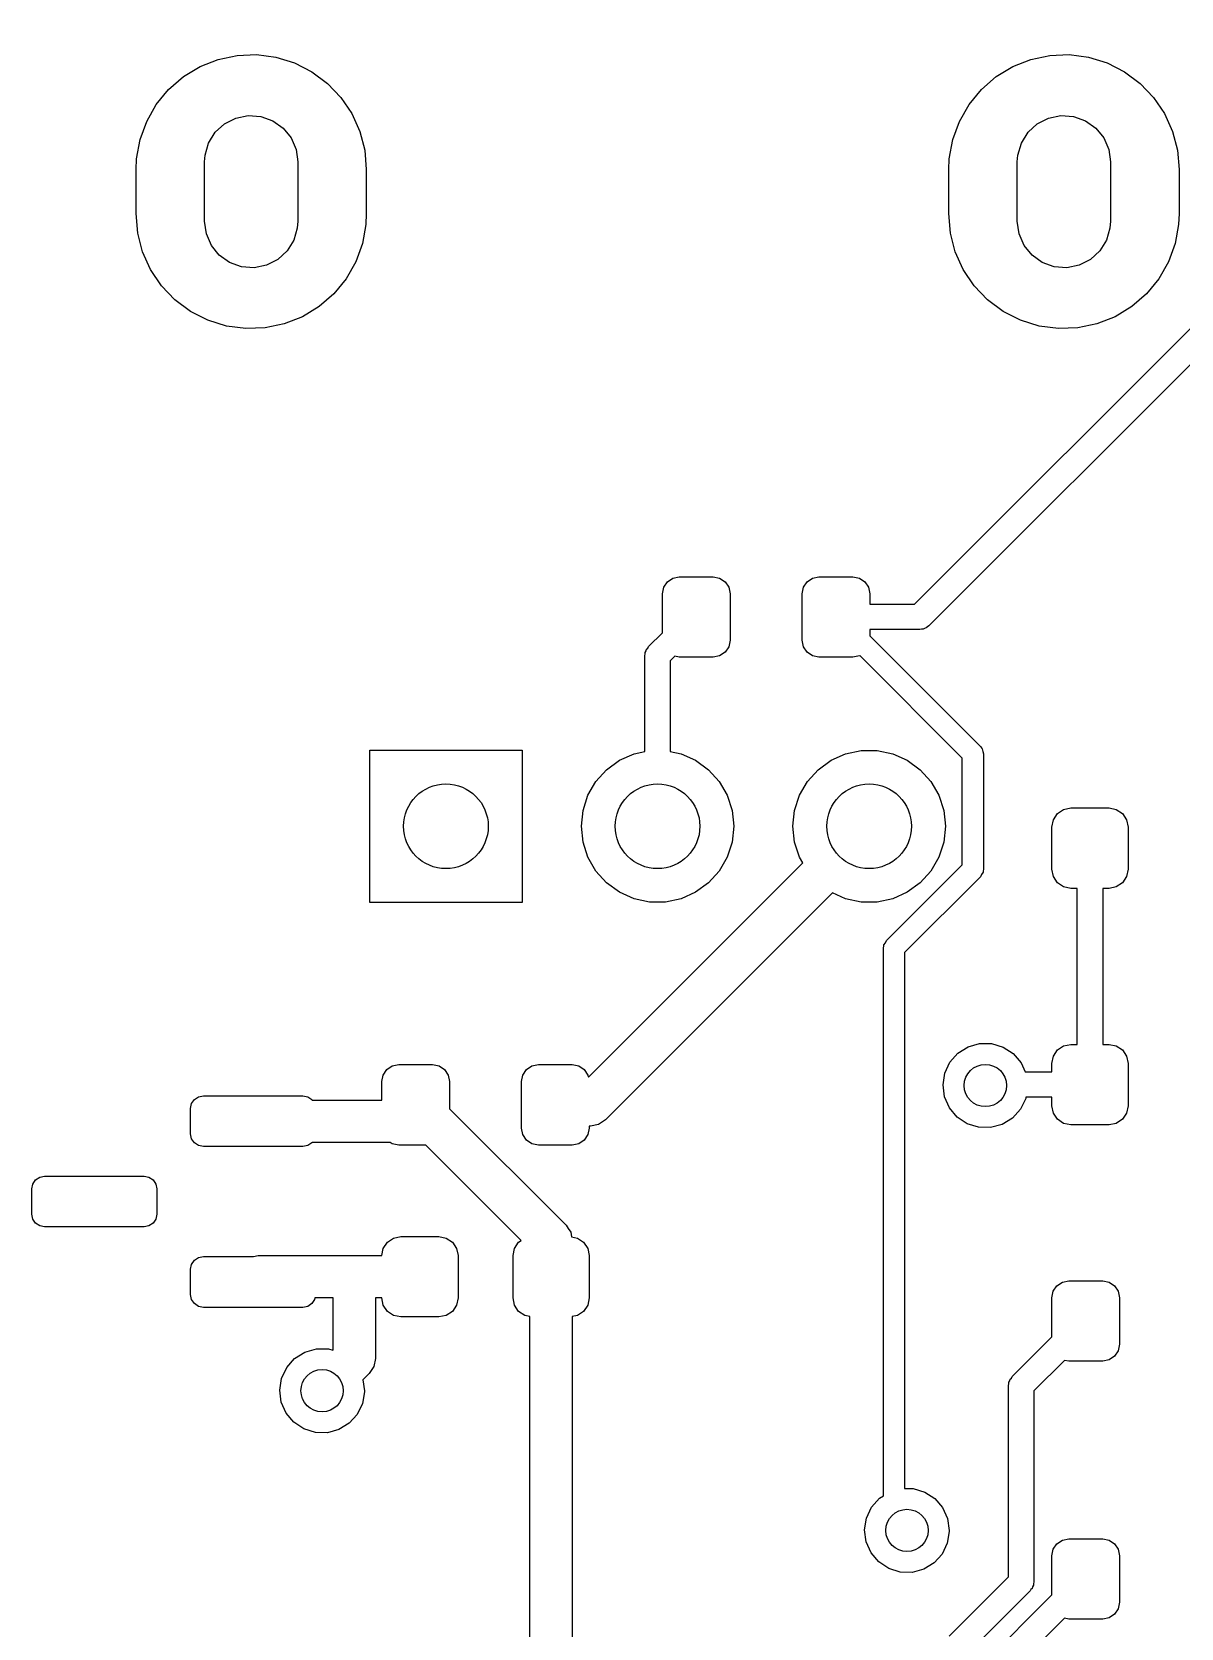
# Model space of a CAD drawing. Extents: x 74 to 208, y -143 to -31.
# Drawn here: x 76.43 to 90, y -72.99 to -54.12 of the extents above; entities that cross this region are included whole.
import ezdxf

# ---------------------------------------------------------------- set-up
doc = ezdxf.new("R2010")
doc.units = 0
doc.layers.add('BLACK', color=7, linetype='CONTINUOUS')

msp = doc.modelspace()

# ---------------------------------------------------------------- linework, layer by layer
at = {"layer": 'BLACK', "linetype": 'CONTINUOUS'}
for p, q in [((86.8567, -60.8862), (93.6199, -54.1229)), ((78.4153, -54.5318), (78.6292, -54.4474)), ((78.6292, -54.4474), (78.8543, -54.4001)), ((78.8543, -54.4001), (79.0841, -54.3915)), ((79.0841, -54.3915), (79.312, -54.4217)), ((79.312, -54.4217), (79.5317, -54.4899)), ((79.5317, -54.4899), (79.7367, -54.5941)), ((93.7881, -54.379), (87.0249, -61.1423)), ((88.0153, -54.5318), (88.2292, -54.4474)), ((88.2292, -54.4474), (88.4543, -54.4001)), ((88.4543, -54.4001), (88.6841, -54.3915)), ((88.6841, -54.3915), (88.912, -54.4217)), ((88.912, -54.4217), (89.1317, -54.4899)), ((89.1317, -54.4899), (89.3367, -54.5941)), ((78.045, -54.8019), (78.2187, -54.6511)), ((78.2187, -54.6511), (78.4153, -54.5318)), ((79.7367, -54.5941), (79.9212, -54.7314)), ((87.645, -54.8019), (87.8187, -54.6511)), ((87.8187, -54.6511), (88.0153, -54.5318)), ((89.3367, -54.5941), (89.5212, -54.7314)), ((77.8992, -54.9797), (78.045, -54.8019)), ((79.9212, -54.7314), (80.0799, -54.8978)), ((87.4992, -54.9797), (87.645, -54.8019)), ((89.5212, -54.7314), (89.6799, -54.8978)), ((77.7854, -55.1795), (77.8992, -54.9797)), ((80.0799, -54.8978), (80.2083, -55.0886)), ((87.3854, -55.1795), (87.4992, -54.9797)), ((89.6799, -54.8978), (89.8083, -55.0886)), ((77.707, -55.3957), (77.7854, -55.1795)), ((78.5962, -55.3094), (78.7061, -55.2084)), ((78.7061, -55.2084), (78.8391, -55.1406)), ((78.8391, -55.1406), (78.9855, -55.1111)), ((78.9855, -55.1111), (79.1344, -55.122)), ((79.1344, -55.122), (79.2748, -55.1726)), ((79.2748, -55.1726), (79.3965, -55.2591)), ((79.3965, -55.2591), (79.4904, -55.3751)), ((80.2083, -55.0886), (80.3028, -55.2983)), ((87.307, -55.3957), (87.3854, -55.1795)), ((88.1962, -55.3094), (88.3061, -55.2084)), ((88.3061, -55.2084), (88.4391, -55.1406)), ((88.4391, -55.1406), (88.5855, -55.1111)), ((88.5855, -55.1111), (88.7344, -55.122)), ((88.7344, -55.122), (88.8748, -55.1726)), ((88.8748, -55.1726), (88.9965, -55.2591)), ((88.9965, -55.2591), (89.0904, -55.3751)), ((89.8083, -55.0886), (89.9028, -55.2983)), ((77.666, -55.622), (77.707, -55.3957)), ((78.4759, -55.5797), (78.5175, -55.4363)), ((78.5175, -55.4363), (78.5962, -55.3094)), ((79.4904, -55.3751), (79.5497, -55.5121)), ((80.3028, -55.2983), (80.3606, -55.5209)), ((87.266, -55.622), (87.307, -55.3957)), ((88.0759, -55.5797), (88.1175, -55.4363)), ((88.1175, -55.4363), (88.1962, -55.3094)), ((89.0904, -55.3751), (89.1497, -55.5121)), ((89.9028, -55.2983), (89.9606, -55.5209)), ((77.66, -55.75), (77.666, -55.622)), ((78.47, -55.66), (78.4759, -55.5797)), ((79.5497, -55.5121), (79.57, -55.66)), ((80.3606, -55.5209), (80.38, -55.75)), ((87.26, -55.75), (87.266, -55.622)), ((88.07, -55.66), (88.0759, -55.5797)), ((89.1497, -55.5121), (89.17, -55.66)), ((89.9606, -55.5209), (89.98, -55.75)), ((77.66, -56.27), (77.66, -55.75)), ((78.47, -56.36), (78.47, -55.66)), ((79.57, -55.66), (79.57, -56.36)), ((80.38, -55.75), (80.38, -56.27)), ((87.26, -56.27), (87.26, -55.75)), ((88.07, -56.36), (88.07, -55.66)), ((89.17, -55.66), (89.17, -56.36)), ((89.98, -55.75), (89.98, -56.27)), ((77.6794, -56.4991), (77.66, -56.27)), ((78.4903, -56.5079), (78.47, -56.36)), ((79.57, -56.36), (79.5641, -56.4403)), ((80.38, -56.27), (80.374, -56.398)), ((87.2794, -56.4991), (87.26, -56.27)), ((88.0903, -56.5079), (88.07, -56.36)), ((89.17, -56.36), (89.1641, -56.4403)), ((89.98, -56.27), (89.974, -56.398)), ((77.7372, -56.7217), (77.6794, -56.4991)), ((78.5495, -56.6449), (78.4903, -56.5079)), ((79.5224, -56.5837), (79.4438, -56.7106)), ((79.5641, -56.4403), (79.5224, -56.5837)), ((80.374, -56.398), (80.333, -56.6243)), ((87.3372, -56.7217), (87.2794, -56.4991)), ((88.1495, -56.6449), (88.0903, -56.5079)), ((89.1225, -56.5837), (89.0438, -56.7106)), ((89.1641, -56.4403), (89.1225, -56.5837)), ((89.974, -56.398), (89.933, -56.6243)), ((77.8317, -56.9314), (77.7372, -56.7217)), ((78.6435, -56.7609), (78.5495, -56.6449)), ((78.7652, -56.8474), (78.6435, -56.7609)), ((79.4438, -56.7106), (79.3339, -56.8116)), ((80.333, -56.6243), (80.2546, -56.8405)), ((87.4317, -56.9314), (87.3372, -56.7217)), ((88.2435, -56.7609), (88.1495, -56.6449)), ((88.3652, -56.8474), (88.2435, -56.7609)), ((89.0438, -56.7106), (88.9339, -56.8116)), ((89.933, -56.6243), (89.8546, -56.8405)), ((77.9601, -57.1222), (77.8317, -56.9314)), ((78.9056, -56.898), (78.7652, -56.8474)), ((79.0545, -56.9089), (78.9056, -56.898)), ((79.2009, -56.8794), (79.0545, -56.9089)), ((79.3339, -56.8116), (79.2009, -56.8794)), ((80.2546, -56.8405), (80.1408, -57.0403)), ((87.5601, -57.1222), (87.4317, -56.9314)), ((88.5056, -56.898), (88.3652, -56.8474)), ((88.6545, -56.9089), (88.5056, -56.898)), ((88.8009, -56.8794), (88.6545, -56.9089)), ((88.9339, -56.8116), (88.8009, -56.8794)), ((89.8546, -56.8405), (89.7408, -57.0403)), ((78.1188, -57.2886), (77.9601, -57.1222)), ((80.1408, -57.0403), (79.995, -57.2181)), ((87.7188, -57.2886), (87.5601, -57.1222)), ((89.7408, -57.0403), (89.595, -57.2181)), ((78.3033, -57.4259), (78.1188, -57.2886)), ((79.995, -57.2181), (79.8213, -57.3689)), ((87.9033, -57.4259), (87.7188, -57.2886)), ((89.595, -57.2181), (89.4213, -57.3689)), ((78.5083, -57.5301), (78.3033, -57.4259)), ((79.6247, -57.4882), (79.4108, -57.5726)), ((79.8213, -57.3689), (79.6247, -57.4882)), ((88.1083, -57.5301), (87.9033, -57.4259)), ((89.2247, -57.4882), (89.0108, -57.5726)), ((89.4213, -57.3689), (89.2247, -57.4882)), ((78.728, -57.5983), (78.5083, -57.5301)), ((78.9559, -57.6285), (78.728, -57.5983)), ((79.1857, -57.6199), (78.9559, -57.6285)), ((79.4108, -57.5726), (79.1857, -57.6199)), ((88.328, -57.5983), (88.1083, -57.5301)), ((88.5559, -57.6285), (88.328, -57.5983)), ((88.7857, -57.6199), (88.5559, -57.6285)), ((89.0108, -57.5726), (88.7857, -57.6199)), ((83.8772, -60.7612), (83.8924, -60.6847)), ((83.8924, -60.6847), (83.9358, -60.6198)), ((83.9358, -60.6198), (84.0007, -60.5764)), ((84.0007, -60.5764), (84.0772, -60.5612)), ((84.0772, -60.5612), (84.4772, -60.5612)), ((84.4772, -60.5612), (84.5537, -60.5764)), ((84.5537, -60.5764), (84.6186, -60.6198)), ((84.6186, -60.6198), (84.662, -60.6847)), ((84.662, -60.6847), (84.6772, -60.7612)), ((85.5272, -60.7612), (85.5424, -60.6847)), ((85.5424, -60.6847), (85.5858, -60.6198)), ((85.5858, -60.6198), (85.6507, -60.5764)), ((85.6507, -60.5764), (85.7272, -60.5612)), ((85.7272, -60.5612), (86.1272, -60.5612)), ((86.1272, -60.5612), (86.2037, -60.5764)), ((86.2037, -60.5764), (86.2686, -60.6198)), ((86.2686, -60.6198), (86.312, -60.6847)), ((86.312, -60.6847), (86.3272, -60.7612)), ((83.8772, -61.2241), (83.8772, -60.7612)), ((84.6772, -60.7612), (84.6772, -61.3112)), ((85.5272, -61.3112), (85.5272, -60.7612)), ((86.3272, -60.7612), (86.3272, -60.8862)), ((86.3272, -60.8862), (86.8567, -60.8862)), ((83.7139, -61.3873), (83.8772, -61.2241)), ((86.9188, -61.1862), (86.3272, -61.1862)), ((86.3272, -61.1862), (86.3272, -61.2594)), ((86.3272, -61.2594), (87.6334, -62.5656)), ((86.9379, -61.1811), (86.9188, -61.1862)), ((86.9576, -61.1811), (86.9379, -61.1811)), ((86.9747, -61.1712), (86.9576, -61.1811)), ((86.9938, -61.1661), (86.9747, -61.1712)), ((87.0078, -61.1521), (86.9938, -61.1661)), ((87.0249, -61.1423), (87.0078, -61.1521)), ((83.67, -61.4934), (83.6751, -61.4743)), ((83.6751, -61.4546), (83.685, -61.4375)), ((83.6751, -61.4743), (83.6751, -61.4546)), ((83.685, -61.4375), (83.6901, -61.4184)), ((83.6901, -61.4184), (83.7041, -61.4044)), ((83.7041, -61.4044), (83.7139, -61.3873)), ((84.6186, -61.4526), (84.5537, -61.496)), ((84.662, -61.3877), (84.6186, -61.4526)), ((84.6772, -61.3112), (84.662, -61.3877)), ((85.5424, -61.3877), (85.5272, -61.3112)), ((85.5858, -61.4526), (85.5424, -61.3877)), ((85.6507, -61.496), (85.5858, -61.4526)), ((83.67, -62.6268), (83.67, -61.4934)), ((84.0248, -61.5008), (83.97, -61.5555)), ((83.97, -61.5555), (83.97, -62.6268)), ((84.0772, -61.5112), (84.0248, -61.5008)), ((84.4772, -61.5112), (84.0772, -61.5112)), ((84.5537, -61.496), (84.4772, -61.5112)), ((85.7272, -61.5112), (85.6507, -61.496)), ((86.1272, -61.5112), (85.7272, -61.5112)), ((86.2037, -61.496), (86.1272, -61.5112)), ((86.2076, -61.4934), (86.2037, -61.496)), ((87.42, -62.7058), (86.2076, -61.4934)), ((80.42, -64.41), (80.42, -62.61)), ((80.42, -62.61), (82.22, -62.61)), ((82.22, -62.61), (82.22, -64.41)), ((86.0419, -62.654), (86.2259, -62.6149)), ((86.2259, -62.6149), (86.4141, -62.6149)), ((86.4141, -62.6149), (86.5981, -62.654)), ((87.6334, -62.5656), (87.6467, -62.5834)), ((87.6467, -62.5834), (87.6502, -62.5865)), ((87.6502, -62.5865), (87.651, -62.5892)), ((87.651, -62.5892), (87.6549, -62.5944)), ((87.6549, -62.5944), (87.6613, -62.6245)), ((83.2178, -62.8412), (83.37, -62.7306)), ((83.37, -62.7306), (83.5419, -62.654)), ((83.5419, -62.654), (83.67, -62.6268)), ((83.97, -62.6268), (84.0981, -62.654)), ((84.0981, -62.654), (84.27, -62.7306)), ((84.27, -62.7306), (84.4222, -62.8412)), ((85.7178, -62.8412), (85.87, -62.7306)), ((85.87, -62.7306), (86.0419, -62.654)), ((86.5981, -62.654), (86.77, -62.7306)), ((86.77, -62.7306), (86.9222, -62.8412)), ((87.42, -63.9656), (87.42, -62.7058)), ((87.6613, -62.6245), (87.67, -62.654)), ((87.67, -62.654), (87.67, -64.0174)), ((82.9978, -63.1439), (83.0919, -62.981)), ((83.0919, -62.981), (83.2178, -62.8412)), ((84.4222, -62.8412), (84.5481, -62.981)), ((84.5481, -62.981), (84.6422, -63.1439)), ((85.4978, -63.1439), (85.5919, -62.981)), ((85.5919, -62.981), (85.7178, -62.8412)), ((86.9222, -62.8412), (87.0481, -62.981)), ((87.0481, -62.981), (87.1422, -63.1439)), ((82.9397, -63.3229), (82.9978, -63.1439)), ((84.6422, -63.1439), (84.7003, -63.3229)), ((85.4397, -63.3229), (85.4978, -63.1439)), ((87.1422, -63.1439), (87.2003, -63.3229)), ((82.92, -63.51), (82.9397, -63.3229)), ((84.7003, -63.3229), (84.72, -63.51)), ((85.42, -63.51), (85.4397, -63.3229)), ((87.2003, -63.3229), (87.22, -63.51)), ((88.4953, -63.4325), (88.5441, -63.3595)), ((88.5441, -63.3595), (88.6171, -63.3107)), ((88.6171, -63.3107), (88.7032, -63.2936)), ((88.7032, -63.2936), (89.1532, -63.2936)), ((89.1532, -63.2936), (89.2393, -63.3107)), ((89.2393, -63.3107), (89.3123, -63.3595)), ((89.3123, -63.3595), (89.3611, -63.4325)), ((82.9397, -63.6971), (82.92, -63.51)), ((84.72, -63.51), (84.7003, -63.6971)), ((85.4397, -63.6971), (85.42, -63.51)), ((87.22, -63.51), (87.2003, -63.6971)), ((88.4782, -63.5186), (88.4953, -63.4325)), ((88.4782, -64.0186), (88.4782, -63.5186)), ((89.3611, -63.4325), (89.3782, -63.5186)), ((89.3782, -63.5186), (89.3782, -64.0186)), ((82.9978, -63.8761), (82.9397, -63.6971)), ((84.7003, -63.6971), (84.6422, -63.8761)), ((85.4978, -63.8761), (85.4397, -63.6971)), ((87.2003, -63.6971), (87.1422, -63.8761)), ((83.0919, -64.039), (82.9978, -63.8761)), ((83.0025, -66.474), (85.5354, -63.9411)), ((84.6422, -63.8761), (84.5481, -64.039)), ((85.5354, -63.9411), (85.4978, -63.8761)), ((87.1422, -63.8761), (87.0481, -64.039)), ((83.2178, -64.1788), (83.0919, -64.039)), ((84.5481, -64.039), (84.4222, -64.1788)), ((86.5256, -64.86), (87.42, -63.9656)), ((87.6334, -64.1058), (86.739, -65.0002)), ((87.0481, -64.039), (86.9222, -64.1788)), ((87.6482, -64.0788), (87.6334, -64.1058)), ((87.6649, -64.0529), (87.6482, -64.0788)), ((87.6658, -64.0465), (87.6649, -64.0529)), ((87.6671, -64.044), (87.6658, -64.0465)), ((87.67, -64.0174), (87.6668, -64.0394)), ((87.6668, -64.0394), (87.6671, -64.044)), ((88.4953, -64.1047), (88.4782, -64.0186)), ((88.5441, -64.1777), (88.4953, -64.1047)), ((89.3611, -64.1047), (89.3123, -64.1777)), ((89.3782, -64.0186), (89.3611, -64.1047)), ((85.8867, -64.2969), (83.2048, -66.9788)), ((83.37, -64.2894), (83.2178, -64.1788)), ((83.5419, -64.366), (83.37, -64.2894)), ((84.27, -64.2894), (84.0981, -64.366)), ((84.4222, -64.1788), (84.27, -64.2894)), ((86.0419, -64.366), (85.8867, -64.2969)), ((86.77, -64.2894), (86.5981, -64.366)), ((86.9222, -64.1788), (86.77, -64.2894)), ((88.6171, -64.2265), (88.5441, -64.1777)), ((88.7032, -64.2436), (88.6171, -64.2265)), ((88.7782, -64.2436), (88.7032, -64.2436)), ((88.7782, -66.0876), (88.7782, -64.2436)), ((89.1532, -64.2436), (89.0782, -64.2436)), ((89.0782, -64.2436), (89.0782, -66.0876)), ((89.2393, -64.2265), (89.1532, -64.2436)), ((89.3123, -64.1777), (89.2393, -64.2265)), ((82.22, -64.41), (80.42, -64.41)), ((83.7259, -64.4051), (83.5419, -64.366)), ((83.9141, -64.4051), (83.7259, -64.4051)), ((84.0981, -64.366), (83.9141, -64.4051)), ((86.2259, -64.4051), (86.0419, -64.366)), ((86.4141, -64.4051), (86.2259, -64.4051)), ((86.5981, -64.366), (86.4141, -64.4051)), ((86.5108, -64.887), (86.5256, -64.86)), ((86.489, -64.9484), (86.4922, -64.9264)), ((86.489, -71.421), (86.489, -64.9484)), ((86.4919, -64.9218), (86.4932, -64.9193)), ((86.4922, -64.9264), (86.4919, -64.9218)), ((86.4932, -64.9193), (86.4941, -64.9129)), ((86.4941, -64.9129), (86.5108, -64.887)), ((86.739, -65.0002), (86.739, -71.3361)), ((87.2746, -66.2989), (87.3684, -66.1926)), ((87.3684, -66.1926), (87.4883, -66.117)), ((87.4883, -66.117), (87.6246, -66.078)), ((87.6246, -66.078), (87.7664, -66.0789)), ((87.7664, -66.0789), (87.9022, -66.1195)), ((87.9022, -66.1195), (88.0212, -66.1966)), ((88.0212, -66.1966), (88.1137, -66.304)), ((88.4953, -66.2265), (88.5441, -66.1535)), ((88.5441, -66.1535), (88.6171, -66.1047)), ((88.6171, -66.1047), (88.7032, -66.0876)), ((88.7032, -66.0876), (88.7782, -66.0876)), ((89.0782, -66.0876), (89.1532, -66.0876)), ((89.1532, -66.0876), (89.2393, -66.1047)), ((89.2393, -66.1047), (89.3123, -66.1535)), ((89.3123, -66.1535), (89.3611, -66.2265)), ((80.5782, -66.4505), (80.6216, -66.3856)), ((80.6216, -66.3856), (80.6865, -66.3422)), ((80.6865, -66.3422), (80.763, -66.327)), ((80.763, -66.327), (81.163, -66.327)), ((81.163, -66.327), (81.2395, -66.3422)), ((81.2395, -66.3422), (81.3044, -66.3856)), ((81.3044, -66.3856), (81.3478, -66.4505)), ((82.2282, -66.4505), (82.2716, -66.3856)), ((82.2716, -66.3856), (82.3365, -66.3422)), ((82.3365, -66.3422), (82.413, -66.327)), ((82.413, -66.327), (82.813, -66.327)), ((82.813, -66.327), (82.8895, -66.3422)), ((82.8895, -66.3422), (82.9544, -66.3856)), ((82.9544, -66.3856), (82.9978, -66.4505)), ((87.2143, -66.4272), (87.2746, -66.2989)), ((88.1137, -66.304), (88.1631, -66.4126)), ((88.4782, -66.3126), (88.4953, -66.2265)), ((88.4782, -66.4126), (88.4782, -66.3126)), ((89.3611, -66.2265), (89.3782, -66.3126)), ((89.3782, -66.3126), (89.3782, -66.8126)), ((80.563, -66.527), (80.5782, -66.4505)), ((80.563, -66.745), (80.563, -66.527)), ((81.3478, -66.4505), (81.363, -66.527)), ((81.363, -66.527), (81.363, -66.8484)), ((82.213, -66.527), (82.2282, -66.4505)), ((82.213, -67.077), (82.213, -66.527)), ((82.9978, -66.4505), (83.0025, -66.474)), ((87.1925, -66.5673), (87.2143, -66.4272)), ((87.2109, -66.7079), (87.1925, -66.5673)), ((88.1631, -66.4126), (88.4782, -66.4126)), ((78.3164, -66.7876), (78.3489, -66.7389)), ((78.3489, -66.7389), (78.3976, -66.7064)), ((78.3976, -66.7064), (78.455, -66.695)), ((78.455, -66.695), (79.63, -66.695)), ((79.63, -66.695), (79.6874, -66.7064)), ((79.6874, -66.7064), (79.7361, -66.7389)), ((79.7361, -66.7389), (79.7401, -66.745)), ((79.7401, -66.745), (80.563, -66.745)), ((87.268, -66.8376), (87.2109, -66.7079)), ((88.1688, -66.7254), (88.107, -66.853)), ((88.171, -66.7126), (88.1688, -66.7254)), ((88.4782, -66.7126), (88.171, -66.7126)), ((88.4782, -66.8126), (88.4782, -66.7126)), ((78.305, -66.845), (78.3164, -66.7876)), ((78.305, -67.145), (78.305, -66.845)), ((81.363, -66.8484), (82.7398, -68.2252)), ((87.3592, -66.9461), (87.268, -66.8376)), ((87.4772, -67.0247), (87.3592, -66.9461)), ((88.0119, -66.9581), (87.8911, -67.0323)), ((88.107, -66.853), (88.0119, -66.9581)), ((88.4953, -66.8987), (88.4782, -66.8126)), ((88.5441, -66.9717), (88.4953, -66.8987)), ((89.3611, -66.8987), (89.3123, -66.9717)), ((89.3782, -66.8126), (89.3611, -66.8987)), ((78.3164, -67.2024), (78.305, -67.145)), ((82.2282, -67.1535), (82.213, -67.077)), ((83.013, -67.077), (82.9978, -67.1535)), ((83.028, -67.052), (83.013, -67.052)), ((83.013, -67.052), (83.013, -67.077)), ((83.1237, -67.033), (83.028, -67.052)), ((83.2048, -66.9788), (83.1237, -67.033)), ((87.6126, -67.067), (87.4772, -67.0247)), ((87.7543, -67.0696), (87.6126, -67.067)), ((87.8911, -67.0323), (87.7543, -67.0696)), ((88.6171, -67.0205), (88.5441, -66.9717)), ((88.7032, -67.0376), (88.6171, -67.0205)), ((89.1532, -67.0376), (88.7032, -67.0376)), ((89.2393, -67.0205), (89.1532, -67.0376)), ((89.3123, -66.9717), (89.2393, -67.0205)), ((78.3489, -67.2511), (78.3164, -67.2024)), ((78.3976, -67.2836), (78.3489, -67.2511)), ((78.455, -67.295), (78.3976, -67.2836)), ((79.63, -67.295), (78.455, -67.295)), ((79.6874, -67.2836), (79.63, -67.295)), ((79.7361, -67.2511), (79.6874, -67.2836)), ((79.7401, -67.245), (79.7361, -67.2511)), ((80.6614, -67.245), (79.7401, -67.245)), ((80.6865, -67.2618), (80.6614, -67.245)), ((80.763, -67.277), (80.6865, -67.2618)), ((81.0844, -67.277), (80.763, -67.277)), ((82.2109, -68.4035), (81.0844, -67.277)), ((82.2716, -67.2184), (82.2282, -67.1535)), ((82.3365, -67.2618), (82.2716, -67.2184)), ((82.413, -67.277), (82.3365, -67.2618)), ((82.813, -67.277), (82.413, -67.277)), ((82.8895, -67.2618), (82.813, -67.277)), ((82.9544, -67.2184), (82.8895, -67.2618)), ((82.9978, -67.1535), (82.9544, -67.2184)), ((76.4414, -67.7376), (76.4739, -67.6889)), ((76.4739, -67.6889), (76.5226, -67.6564)), ((76.5226, -67.6564), (76.58, -67.645)), ((76.58, -67.645), (77.755, -67.645)), ((77.755, -67.645), (77.8124, -67.6564)), ((77.8124, -67.6564), (77.8611, -67.6889)), ((77.8611, -67.6889), (77.8936, -67.7376)), ((76.43, -67.795), (76.4414, -67.7376)), ((76.43, -68.095), (76.43, -67.795)), ((77.8936, -67.7376), (77.905, -67.795)), ((77.905, -67.795), (77.905, -68.095)), ((76.4414, -68.1524), (76.43, -68.095)), ((76.4739, -68.2011), (76.4414, -68.1524)), ((76.5226, -68.2336), (76.4739, -68.2011)), ((76.58, -68.245), (76.5226, -68.2336)), ((77.755, -68.245), (76.58, -68.245)), ((77.8124, -68.2336), (77.755, -68.245)), ((77.8611, -68.2011), (77.8124, -68.2336)), ((77.8936, -68.1524), (77.8611, -68.2011)), ((77.905, -68.095), (77.8936, -68.1524)), ((82.7398, -68.2252), (82.7398, -68.2252)), ((82.7398, -68.2252), (82.7652, -68.2632)), ((82.7652, -68.2632), (82.794, -68.3063)), ((80.5801, -68.4979), (80.6289, -68.4249)), ((80.6289, -68.4249), (80.7019, -68.3761)), ((80.7019, -68.3761), (80.788, -68.359)), ((80.788, -68.359), (81.238, -68.359)), ((81.238, -68.359), (81.3241, -68.3761)), ((81.3241, -68.3761), (81.3971, -68.4249)), ((81.3971, -68.4249), (81.4459, -68.4979)), ((82.1301, -68.4979), (82.1789, -68.4249)), ((82.1789, -68.4249), (82.2109, -68.4035)), ((82.794, -68.3063), (82.8051, -68.3624)), ((82.8051, -68.3624), (82.8741, -68.3761)), ((82.8741, -68.3761), (82.9471, -68.4249)), ((82.9471, -68.4249), (82.9959, -68.4979)), ((78.3164, -68.6876), (78.3489, -68.6389)), ((78.3489, -68.6389), (78.3976, -68.6064)), ((78.3976, -68.6064), (78.455, -68.595)), ((78.455, -68.595), (79.0482, -68.595)), ((79.0482, -68.595), (79.1035, -68.584)), ((79.1035, -68.584), (80.563, -68.584)), ((80.563, -68.584), (80.5801, -68.4979)), ((81.4459, -68.4979), (81.463, -68.584)), ((81.463, -68.584), (81.463, -69.084)), ((82.113, -68.584), (82.1301, -68.4979)), ((82.113, -69.084), (82.113, -68.584)), ((82.9959, -68.4979), (83.013, -68.584)), ((83.013, -68.584), (83.013, -69.084)), ((78.305, -68.745), (78.3164, -68.6876)), ((78.305, -69.045), (78.305, -68.745)), ((88.4782, -69.0816), (88.4934, -69.0051)), ((88.4934, -69.0051), (88.5368, -68.9402)), ((88.5368, -68.9402), (88.6017, -68.8968)), ((88.6017, -68.8968), (88.6782, -68.8816)), ((88.6782, -68.8816), (89.0782, -68.8816)), ((89.0782, -68.8816), (89.1547, -68.8968)), ((89.1547, -68.8968), (89.2196, -68.9402)), ((89.2196, -68.9402), (89.263, -69.0051)), ((89.263, -69.0051), (89.2782, -69.0816)), ((78.3164, -69.1024), (78.305, -69.045)), ((78.3489, -69.1511), (78.3164, -69.1024)), ((78.3976, -69.1836), (78.3489, -69.1511)), ((78.455, -69.195), (78.3976, -69.1836)), ((79.63, -69.195), (78.455, -69.195)), ((79.6874, -69.1836), (79.63, -69.195)), ((79.7361, -69.1511), (79.6874, -69.1836)), ((79.7686, -69.1024), (79.7361, -69.1511)), ((79.7722, -69.084), (79.7686, -69.1024)), ((79.9886, -69.084), (79.7722, -69.084)), ((79.9886, -69.6956), (79.9886, -69.084)), ((80.563, -69.084), (80.4886, -69.084)), ((80.4886, -69.084), (80.4886, -69.7992)), ((80.5801, -69.1701), (80.563, -69.084)), ((80.6289, -69.2431), (80.5801, -69.1701)), ((81.4459, -69.1701), (81.3971, -69.2431)), ((81.463, -69.084), (81.4459, -69.1701)), ((82.1301, -69.1701), (82.113, -69.084)), ((82.1789, -69.2431), (82.1301, -69.1701)), ((82.9959, -69.1701), (82.9471, -69.2431)), ((83.013, -69.084), (82.9959, -69.1701)), ((88.4782, -69.5445), (88.4782, -69.0816)), ((89.2782, -69.0816), (89.2782, -69.6316)), ((80.7019, -69.2919), (80.6289, -69.2431)), ((80.788, -69.309), (80.7019, -69.2919)), ((81.238, -69.309), (80.788, -69.309)), ((81.3241, -69.2919), (81.238, -69.309)), ((81.3971, -69.2431), (81.3241, -69.2919)), ((82.2519, -69.2919), (82.1789, -69.2431)), ((82.313, -69.304), (82.2519, -69.2919)), ((82.313, -73.1325), (82.313, -69.304)), ((82.8741, -69.2919), (82.813, -69.304)), ((82.813, -69.304), (82.813, -73.0995)), ((82.9471, -69.2431), (82.8741, -69.2919)), ((88.0093, -70.0133), (88.4782, -69.5445)), ((79.5335, -69.7994), (79.6534, -69.7238)), ((79.6534, -69.7238), (79.7897, -69.6848)), ((79.7897, -69.6848), (79.9315, -69.6857)), ((79.9315, -69.6857), (79.9831, -69.7011)), ((79.9831, -69.7011), (79.9886, -69.6956)), ((89.2196, -69.773), (89.1547, -69.8164)), ((89.263, -69.7081), (89.2196, -69.773)), ((89.2782, -69.6316), (89.263, -69.7081)), ((79.3794, -70.034), (79.4397, -69.9057)), ((79.4397, -69.9057), (79.5335, -69.7994)), ((80.4154, -69.976), (80.3393, -70.0521)), ((80.4696, -69.8949), (80.4154, -69.976)), ((80.4154, -69.976), (80.4154, -69.976)), ((80.4886, -69.7992), (80.4696, -69.8949)), ((88.6258, -69.8212), (88.2654, -70.1815)), ((88.6782, -69.8316), (88.6258, -69.8212)), ((89.0782, -69.8316), (88.6782, -69.8316)), ((89.1547, -69.8164), (89.0782, -69.8316)), ((79.3576, -70.1741), (79.3794, -70.034)), ((80.3393, -70.0521), (80.3576, -70.1802)), ((87.9654, -70.1194), (87.9705, -70.1003)), ((87.9654, -72.3786), (87.9654, -70.1194)), ((87.9705, -70.0806), (87.9804, -70.0635)), ((87.9705, -70.1003), (87.9705, -70.0806)), ((87.9804, -70.0635), (87.9855, -70.0444)), ((87.9855, -70.0444), (87.9995, -70.0304)), ((87.9995, -70.0304), (88.0093, -70.0133)), ((79.376, -70.3147), (79.3576, -70.1741)), ((79.4331, -70.4444), (79.376, -70.3147)), ((80.3339, -70.3322), (80.2721, -70.4598)), ((80.3575, -70.1924), (80.3339, -70.3322)), ((80.3576, -70.1802), (80.3575, -70.1924)), ((88.2654, -70.1815), (88.2654, -72.4408)), ((79.5243, -70.5529), (79.4331, -70.4444)), ((80.2721, -70.4598), (80.177, -70.5649)), ((79.6423, -70.6315), (79.5243, -70.5529)), ((79.7777, -70.6738), (79.6423, -70.6315)), ((79.9194, -70.6764), (79.7777, -70.6738)), ((80.0562, -70.6391), (79.9194, -70.6764)), ((80.177, -70.5649), (80.0562, -70.6391)), ((86.3485, -71.5567), (86.4423, -71.4504)), ((86.4423, -71.4504), (86.489, -71.421)), ((86.739, -71.3361), (86.8403, -71.3367)), ((86.8403, -71.3367), (86.9761, -71.3773)), ((86.9761, -71.3773), (87.0951, -71.4544)), ((87.0951, -71.4544), (87.1876, -71.5618)), ((86.2882, -71.685), (86.3485, -71.5567)), ((87.1876, -71.5618), (87.2463, -71.6909)), ((86.2664, -71.8251), (86.2882, -71.685)), ((86.2848, -71.9657), (86.2664, -71.8251)), ((87.2663, -71.8434), (87.2427, -71.9832)), ((87.2463, -71.6909), (87.2664, -71.8312)), ((87.2664, -71.8312), (87.2663, -71.8434)), ((86.3419, -72.0954), (86.2848, -71.9657)), ((87.2427, -71.9832), (87.1809, -72.1108)), ((88.4782, -72.1296), (88.4934, -72.0531)), ((88.4934, -72.0531), (88.5368, -71.9882)), ((88.5368, -71.9882), (88.6017, -71.9448)), ((88.6017, -71.9448), (88.6782, -71.9296)), ((88.6782, -71.9296), (89.0782, -71.9296)), ((89.0782, -71.9296), (89.1547, -71.9448)), ((89.1547, -71.9448), (89.2196, -71.9882)), ((89.2196, -71.9882), (89.263, -72.0531)), ((89.263, -72.0531), (89.2782, -72.1296)), ((86.4331, -72.2039), (86.3419, -72.0954)), ((86.5511, -72.2825), (86.4331, -72.2039)), ((87.0858, -72.2159), (86.965, -72.2901)), ((87.1809, -72.1108), (87.0858, -72.2159)), ((88.4782, -72.5925), (88.4782, -72.1296)), ((89.2782, -72.1296), (89.2782, -72.6796)), ((86.6865, -72.3248), (86.5511, -72.2825)), ((86.8282, -72.3274), (86.6865, -72.3248)), ((86.965, -72.2901), (86.8282, -72.3274)), ((87.263, -73.081), (87.9654, -72.3786)), ((88.2215, -72.5468), (87.4312, -73.3371)), ((87.4902, -73.5805), (88.4782, -72.5925)), ((88.2313, -72.5297), (88.2215, -72.5468)), ((88.2453, -72.5158), (88.2313, -72.5297)), ((88.2504, -72.4967), (88.2453, -72.5158)), ((88.2603, -72.4796), (88.2504, -72.4967)), ((88.2654, -72.4408), (88.2603, -72.4599)), ((88.2603, -72.4599), (88.2603, -72.4796)), ((89.263, -72.7561), (89.2196, -72.821)), ((89.2782, -72.6796), (89.263, -72.7561)), ((88.6258, -72.8692), (87.6584, -73.8366)), ((88.6782, -72.8796), (88.6258, -72.8692)), ((89.0782, -72.8796), (88.6782, -72.8796)), ((89.1547, -72.8644), (89.0782, -72.8796)), ((89.2196, -72.821), (89.1547, -72.8644))]:
    msp.add_line(p, q, dxfattribs=at)
at = {"layer": 'BLACK'}
for centre, radius in [((81.32, -63.51), 0.5), ((83.82, -63.51), 0.5), ((86.32, -63.51), 0.5), ((87.6925, -66.5734), 0.25), ((79.8576, -70.1802), 0.25), ((86.7664, -71.8312), 0.25)]:
    msp.add_circle(centre, radius, dxfattribs=at)

doc.saveas('drawing.dxf')
